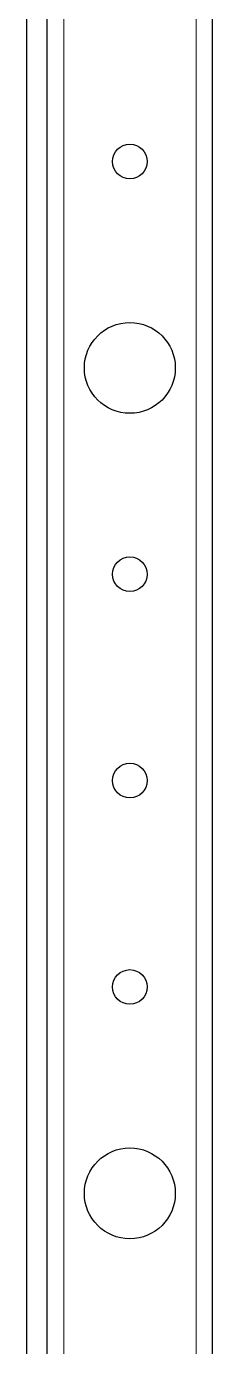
# Model space of a CAD drawing. Header units: millimetres. Extents: x -188 to 1345, y -1228 to 1043.
# Drawn here: x 871.2 to 893.7, y -941 to -781.1 of the extents above; entities that cross this region are included whole.
import ezdxf

# ---------------------------------------------------------------- set-up
doc = ezdxf.new("R2010")
doc.units = ezdxf.units.MM

msp = doc.modelspace()

# ---------------------------------------------------------------- linework, layer by layer
at = {"color": 7, "linetype": 'Continuous', "lineweight": 25}
for p, q in [((871.21, 822.02), (871.21, -1066.98)), ((873.71, -1039.98), (873.71, 795.02)), ((893.71, -1039.98), (893.71, 795.02))]:
    msp.add_line(p, q, dxfattribs=at)
at = {"color": 8, "linetype": 'Continuous', "lineweight": 18}
for p, q in [((875.71, -1039.98), (875.71, 795.02)), ((891.71, -1039.98), (891.71, 795.02))]:
    msp.add_line(p, q, dxfattribs=at)
at = {"color": 7, "linetype": 'Continuous', "lineweight": 25}
for centre, radius in [((883.71, -797.48), 2.1), ((883.71, -822.48), 5.5), ((883.71, -847.48), 2.1), ((883.71, -872.48), 2.1), ((883.71, -897.48), 2.1), ((883.71, -922.48), 5.5)]:
    msp.add_circle(centre, radius, dxfattribs=at)

doc.saveas('drawing.dxf')
